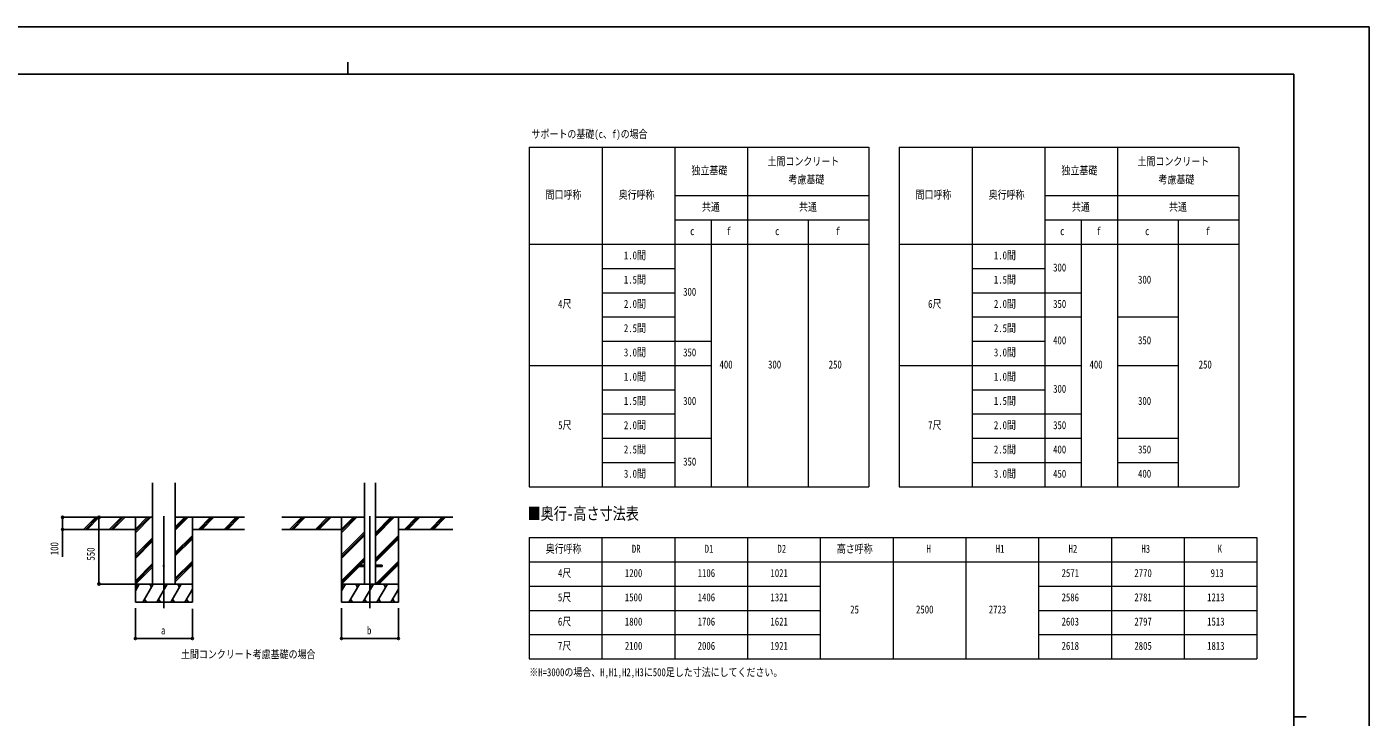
# Model space of a CAD drawing. Units: millimetres, scale not verified. Extents: x -8410 to 8410, y -5940 to 5940.
# Drawn here: x -2656 to 8410, y 249 to 5940 of the extents above; entities that cross this region are included whole.
import ezdxf
from ezdxf.enums import TextEntityAlignment as Align

# ---------------------------------------------------------------- set-up
doc = ezdxf.new("R2010")
doc.units = ezdxf.units.MM
doc.header["$LTSCALE"] = 30
doc.layers.add('0-1_TABLE1', color=7, linetype='Continuous', lineweight=18)
for name, color, linetype in [('0-2_USER1', 3, 'Continuous'), ('0-3_YKK_12', 2, 'Continuous'), ('0-5_YKK_A1', 4, 'Continuous'), ('0-6_YKK_D', 6, 'Continuous'), ('0-7_YKK_ZWAK', 7, 'Continuous')]:
    doc.layers.add(name, color=color, linetype=linetype)
doc.styles.add('ＭＳ ゴシック', font='')
doc.styles.get('ＭＳ ゴシック').set_extended_font_data('MS Gothic')

msp = doc.modelspace()

# ---------------------------------------------------------------- linework, layer by layer
at = {"layer": '0-1_TABLE1'}
for p, q in [((1486.4, 4948.15), (4286.4, 4948.15)), ((1486.4, 4948.15), (1486.4, 2148.15)), ((2086.4, 4948.15), (2086.4, 2148.15)), ((2686.4, 4948.15), (2686.4, 2148.15)), ((3286.4, 4948.15), (3286.4, 2148.15)), ((4536.5, 4948.15), (7336.5, 4948.15)), ((4536.5, 4948.15), (4536.5, 2148.15)), ((5136.5, 4948.15), (5136.5, 2148.15)), ((5736.5, 4948.15), (5736.5, 2148.15)), ((6336.5, 4948.15), (6336.5, 2148.15)), ((2686.4, 4548.15), (4286.4, 4548.15)), ((5736.5, 4548.15), (7336.5, 4548.15)), ((2686.4, 4348.15), (4286.4, 4348.15)), ((2986.4, 4348.15), (2986.4, 2148.15)), ((3786.4, 4348.15), (3786.4, 2148.15)), ((5736.5, 4348.15), (7336.5, 4348.15)), ((6036.5, 4348.15), (6036.5, 2148.15)), ((6836.5, 4348.15), (6836.5, 2148.15)), ((1486.4, 4148.15), (4286.4, 4148.15)), ((4536.5, 4148.15), (7336.5, 4148.15)), ((2086.4, 3948.15), (2686.4, 3948.15)), ((5136.5, 3948.15), (5736.5, 3948.15)), ((2086.4, 3748.15), (2686.4, 3748.15)), ((2086.4, 3548.15), (2686.4, 3548.15)), ((6336.5, 3548.15), (6836.5, 3548.15)), ((5136.5, 3348.15), (5736.5, 3348.15)), ((6336.5, 3148.15), (6836.5, 3148.15)), ((2086.4, 2948.15), (2686.4, 2948.15)), ((5136.5, 2948.15), (5736.5, 2948.15)), ((2086.4, 2748.15), (2686.4, 2748.15)), ((5136.5, 2748.15), (6036.5, 2748.15)), ((6336.5, 2548.15), (6836.5, 2548.15)), ((2086.4, 2348.15), (2686.4, 2348.15)), ((6336.5, 2348.15), (6836.5, 2348.15)), ((1484.9, 1728.97), (7484.9, 1728.97)), ((1484.9, 1728.97), (1484.9, 728.97)), ((2084.9, 1728.97), (2084.9, 728.97)), ((2684.9, 1728.97), (2684.9, 728.97)), ((3284.9, 1728.97), (3284.9, 728.97)), ((3884.9, 1728.97), (3884.9, 728.97)), ((4484.9, 1728.97), (4484.9, 728.97)), ((5084.9, 1728.97), (5084.9, 728.97)), ((5684.9, 1728.97), (5684.9, 728.97)), ((6284.9, 1728.97), (6284.9, 728.97)), ((6884.9, 1728.97), (6884.9, 728.97)), ((7484.9, 1728.97), (7484.9, 728.97)), ((1484.9, 1528.97), (7484.9, 1528.97)), ((1484.9, 1328.97), (3884.9, 1328.97)), ((5684.9, 1328.97), (7484.9, 1328.97)), ((1484.9, 1128.97), (3884.9, 1128.97)), ((5684.9, 1128.97), (7484.9, 1128.97)), ((1484.9, 928.97), (3884.9, 928.97)), ((5684.9, 928.97), (7484.9, 928.97)), ((1484.9, 728.97), (7484.9, 728.97))]:
    msp.add_line(p, q, dxfattribs=at)
for points in [[(4286.4, 4948.15), (4286.4, 4348.15), (4286.4, 2148.15)], [(7336.5, 4948.15), (7336.5, 4348.15), (7336.5, 2148.15)], [(5136.5, 3748.15), (5736.5, 3748.15), (6036.5, 3748.15)], [(5136.5, 3548.15), (5736.5, 3548.15), (6036.5, 3548.15)], [(2086.4, 3348.15), (2686.4, 3348.15), (2986.4, 3348.15)], [(1486.4, 3148.15), (2686.4, 3148.15), (2986.4, 3148.15)], [(4536.5, 3148.15), (5736.5, 3148.15), (6036.5, 3148.15)], [(2086.4, 2548.15), (2686.4, 2548.15), (2986.4, 2548.15)], [(5136.5, 2548.15), (5736.5, 2548.15), (6036.5, 2548.15)], [(5136.5, 2348.15), (5736.5, 2348.15), (6036.5, 2348.15)], [(1486.4, 2148.15), (2986.4, 2148.15), (4286.4, 2148.15)], [(4536.5, 2148.15), (5736.5, 2148.15), (7336.5, 2148.15)]]:
    msp.add_lwpolyline(points, dxfattribs=at)
at = {"layer": '0-3_YKK_12'}
for p, q in [((-1525.96, 1905.61), (-1525.96, 1146.4)), ((172.5, 1905.61), (172.5, 1146.4))]:
    msp.add_line(p, q, dxfattribs=at)
at = {"layer": '0-5_YKK_A1'}
for p, q in [((-1619.71, 1346.4), (-1619.71, 2181.76)), ((-1432.21, 1346.4), (-1432.21, 2181.76)), ((127.3, 2181.76), (127.3, 1346.4)), ((217.7, 2181.76), (217.7, 1346.4)), ((-1619.71, 1896.4), (-2251.91, 1896.4)), ((-2185.22, 1797.81), (-2086.63, 1896.4)), ((-2172.49, 1796.4), (-2072.49, 1896.4)), ((-2158.34, 1796.4), (-2058.34, 1896.4)), ((-1973.09, 1797.81), (-1874.5, 1896.4)), ((-1960.35, 1796.4), (-1860.35, 1896.4)), ((-1946.21, 1796.4), (-1846.21, 1896.4)), ((-1760.96, 1896.4), (-1760.96, 1196.4)), ((-1760.96, 1769.52), (-1634.08, 1896.4)), ((-1760.96, 1783.67), (-1648.22, 1896.4)), ((-1760.96, 1797.81), (-1662.36, 1896.4)), ((-1432.21, 1789.91), (-1325.71, 1896.4)), ((-1432.21, 1804.05), (-1339.85, 1896.4)), ((-1432.21, 1818.19), (-1354, 1896.4)), ((-1432.21, 1896.4), (-860.34, 1896.4)), ((-1290.96, 1896.4), (-1290.96, 1196.4)), ((-1241.86, 1796.4), (-1141.86, 1896.4)), ((-1227.72, 1796.4), (-1127.72, 1896.4)), ((-1213.58, 1796.4), (-1113.58, 1896.4)), ((-1029.73, 1796.4), (-929.73, 1896.4)), ((-1015.59, 1796.4), (-915.59, 1896.4)), ((-1001.45, 1796.4), (-901.45, 1896.4)), ((127.3, 1896.4), (-553.45, 1896.4)), ((-486.77, 1797.81), (-388.17, 1896.4)), ((-474.03, 1796.4), (-374.03, 1896.4)), ((-459.88, 1796.4), (-359.88, 1896.4)), ((-274.63, 1797.81), (-176.04, 1896.4)), ((-261.89, 1796.4), (-161.89, 1896.4)), ((-247.75, 1796.4), (-147.75, 1896.4)), ((-62.5, 1896.4), (-62.5, 1196.4)), ((-62.5, 1769.52), (64.38, 1896.4)), ((-62.5, 1783.67), (50.24, 1896.4)), ((-62.5, 1797.81), (36.1, 1896.4)), ((217.7, 1741.36), (372.75, 1896.4)), ((217.7, 1755.5), (358.61, 1896.4)), ((217.7, 1769.64), (344.46, 1896.4)), ((217.7, 1896.4), (855.7, 1896.4)), ((407.5, 1896.4), (407.5, 1196.4)), ((456.6, 1796.4), (556.6, 1896.4)), ((470.74, 1796.4), (570.74, 1896.4)), ((484.88, 1796.4), (584.88, 1896.4)), ((668.73, 1796.4), (768.73, 1896.4)), ((682.87, 1796.4), (782.87, 1896.4)), ((697.01, 1796.4), (797.01, 1896.4)), ((-1760.96, 1796.4), (-2251.91, 1796.4)), ((-1290.96, 1796.4), (-860.34, 1796.4)), ((-62.5, 1796.4), (-553.45, 1796.4)), ((-62.5, 1585.68), (127.3, 1775.48)), ((407.5, 1796.4), (855.7, 1796.4)), ((-1760.96, 1585.68), (-1619.71, 1726.93)), ((-1760.96, 1571.54), (-1619.71, 1712.78)), ((-1760.96, 1557.39), (-1619.71, 1698.64)), ((-1432.21, 1606.06), (-1290.96, 1747.31)), ((-1432.21, 1591.92), (-1290.96, 1733.17)), ((-1432.21, 1577.78), (-1290.96, 1719.02)), ((-62.5, 1571.54), (127.3, 1761.33)), ((-62.5, 1557.39), (127.3, 1747.19)), ((217.7, 1557.51), (407.5, 1747.31)), ((217.7, 1543.37), (407.5, 1733.17)), ((217.7, 1529.23), (407.5, 1719.02)), ((-62.5, 1373.55), (127.3, 1563.34)), ((79, 1500.9), (127.3, 1549.2)), ((-1760.96, 1373.55), (-1619.71, 1514.8)), ((-1760.96, 1359.4), (-1619.71, 1500.65)), ((-1759.82, 1346.4), (-1619.71, 1486.51)), ((-1432.21, 1393.93), (-1290.96, 1535.18)), ((-1432.21, 1379.79), (-1290.96, 1521.04)), ((-1432.21, 1365.64), (-1290.96, 1506.89)), ((-62.5, 1359.4), (72.5, 1494.4)), ((-61.36, 1346.4), (84.14, 1491.9)), ((72.5, 1500.9), (72.5, 1491.9)), ((72.5, 1500.9), (127.3, 1500.9)), ((72.5, 1491.9), (127.3, 1491.9)), ((93.14, 1500.9), (127.3, 1535.06)), ((217.7, 1500.9), (272.5, 1500.9)), ((217.7, 1491.9), (272.5, 1491.9)), ((218.72, 1346.4), (407.5, 1535.18)), ((232.87, 1346.4), (407.5, 1521.04)), ((247.01, 1346.4), (407.5, 1506.89)), ((272.5, 1500.9), (272.5, 1491.9)), ((-1290.96, 1346.4), (-1760.96, 1346.4)), ((-1760.96, 1290.24), (-1728.53, 1346.4)), ((-1743.53, 1320.42), (-1758.53, 1346.4)), ((-1699.66, 1196.41), (-1613.06, 1346.4)), ((-1628.06, 1320.42), (-1643.06, 1346.41)), ((-1584.19, 1196.41), (-1497.59, 1346.4)), ((-1512.59, 1320.42), (-1527.59, 1346.4)), ((-1468.72, 1196.4), (-1382.12, 1346.4)), ((-1397.12, 1320.42), (-1412.12, 1346.4)), ((-1290.96, 1336.55), (-1296.65, 1346.4)), ((407.5, 1346.4), (-62.5, 1346.4)), ((-62.5, 1290.24), (-30.07, 1346.4)), ((-45.07, 1320.42), (-60.08, 1346.4)), ((-1.21, 1196.41), (85.4, 1346.4)), ((70.4, 1320.42), (55.4, 1346.41)), ((114.27, 1196.41), (200.87, 1346.4)), ((185.87, 1320.42), (170.86, 1346.4)), ((229.73, 1196.4), (316.34, 1346.4)), ((301.34, 1320.42), (286.34, 1346.4)), ((407.5, 1336.55), (401.81, 1346.4)), ((-1684.67, 1222.38), (-1669.67, 1196.41)), ((-1569.2, 1222.38), (-1554.2, 1196.41)), ((-1453.72, 1222.39), (-1438.72, 1196.4)), ((-1353.25, 1196.4), (-1290.96, 1304.3)), ((-1338.25, 1222.38), (-1323.26, 1196.4)), ((13.79, 1222.38), (28.79, 1196.41)), ((129.26, 1222.38), (144.26, 1196.41)), ((244.73, 1222.39), (259.73, 1196.4)), ((345.21, 1196.4), (407.5, 1304.3)), ((360.2, 1222.38), (375.2, 1196.4)), ((-1760.96, 1196.4), (-1290.96, 1196.4)), ((-62.5, 1196.4), (407.5, 1196.4))]:
    msp.add_line(p, q, dxfattribs=at)
msp.add_circle((-1525.96, 1496.4), 5, dxfattribs=at)
at = {"layer": '0-6_YKK_D'}
for p, q in [((-2252.91, 1896.4), (-2361.96, 1896.4)), ((-2060.96, 1896.4), (-2060.96, 1346.4)), ((-2252.91, 1796.4), (-2361.96, 1796.4)), ((-1761.96, 1346.4), (-2061.96, 1346.4)), ((-1760.96, 1146.4), (-1760.96, 895.4)), ((-1290.96, 1142.34), (-1290.96, 895.4)), ((-62.5, 1146.4), (-62.5, 895.4)), ((407.5, 1146.4), (407.5, 895.4)), ((-1760.96, 896.4), (-1290.96, 896.4)), ((-62.5, 896.4), (407.5, 896.4))]:
    msp.add_line(p, q, dxfattribs=at)
msp.add_lwpolyline([(-2360.96, 1896.4), (-2360.96, 1796.4), (-2360.96, 1569.2)], dxfattribs=at)
for centre in [(-2360.96, 1896.4), (-2060.96, 1896.4), (-2360.96, 1796.4), (-2060.96, 1346.4), (-1760.96, 896.4), (-1290.96, 896.4), (-62.5, 896.4), (407.5, 896.4)]:
    msp.add_circle(centre, 8.5, dxfattribs=at)
at = {"layer": '0-7_YKK_ZWAK'}
for p, q in [((-9.96, 5650), (-9.96, 5550)), ((7790.04, 5550), (-7809.96, 5550)), ((7790.04, 5550), (7790.04, -5050)), ((7790.04, 250), (7890.04, 250))]:
    msp.add_line(p, q, dxfattribs=at)
msp.add_lwpolyline([(-8410, -5940), (8410, -5940), (8410, 5940), (-8410, 5940)], close=True, dxfattribs=at)

# ---------------------------------------------------------------- texts
at = {"layer": '0-1_TABLE1', "style": 'ＭＳ ゴシック', "width": 0.8}
for s, p in [('土間コンクリート', (3450.4, 4778.15)), ('土間コンクリート', (6500.5, 4778.15)), ('独立基礎', (2823.2, 4703.15)), ('独立基礎', (5873.3, 4703.15)), ('考慮基礎', (3623.2, 4628.15)), ('考慮基礎', (6673.3, 4628.15)), ('間口呼称', (1620.8, 4503.15)), ('奥行呼称', (2223.2, 4503.15)), ('間口呼称', (4670.9, 4503.15)), ('奥行呼称', (5273.3, 4503.15)), ('共通', (2909.6, 4403.15)), ('共通', (3709.6, 4403.15)), ('共通', (5959.7, 4403.15)), ('共通', (6759.7, 4403.15)), ('c', (2812.4, 4203.15)), ('f', (3112.4, 4203.15)), ('c', (3512.4, 4203.15)), ('f', (4012.4, 4203.15)), ('c', (5862.5, 4203.15)), ('f', (6162.5, 4203.15)), ('c', (6562.5, 4203.15)), ('f', (7062.5, 4203.15)), ('1.0間', (2266.4, 4003.15)), ('1.0間', (5316.5, 4003.15)), ('300', (5804.9, 3903.15)), ('1.5間', (2266.4, 3803.15)), ('1.5間', (5316.5, 3803.15)), ('300', (6504.9, 3803.15)), ('300', (2754.8, 3703.15)), ('4尺', (1724, 3603.15)), ('2.0間', (2266.4, 3603.15)), ('6尺', (4774.1, 3603.15)), ('2.0間', (5316.5, 3603.15)), ('350', (5804.9, 3603.15)), ('2.5間', (2266.4, 3403.15)), ('2.5間', (5316.5, 3403.15)), ('400', (5804.9, 3303.15)), ('350', (6504.9, 3303.15)), ('3.0間', (2266.4, 3203.15)), ('350', (2754.8, 3203.15)), ('3.0間', (5316.5, 3203.15)), ('400', (3054.8, 3103.15)), ('300', (3454.8, 3103.15)), ('250', (3954.8, 3103.15)), ('400', (6104.9, 3103.15)), ('250', (7004.9, 3103.15)), ('1.0間', (2266.4, 3003.15)), ('1.0間', (5316.5, 3003.15)), ('300', (5804.9, 2903.15)), ('1.5間', (2266.4, 2803.15)), ('300', (2754.8, 2803.15)), ('1.5間', (5316.5, 2803.15)), ('300', (6504.9, 2803.15)), ('5尺', (1724, 2603.15)), ('2.0間', (2266.4, 2603.15)), ('7尺', (4774.1, 2603.15)), ('2.0間', (5316.5, 2603.15)), ('350', (5804.9, 2603.15)), ('2.5間', (2266.4, 2403.15)), ('2.5間', (5316.5, 2403.15)), ('400', (5804.9, 2403.15)), ('350', (6504.9, 2403.15)), ('350', (2754.8, 2303.15)), ('3.0間', (2266.4, 2203.15)), ('3.0間', (5316.5, 2203.15)), ('450', (5804.9, 2203.15)), ('400', (6504.9, 2203.15)), ('奥行呼称', (1621.7, 1583.97)), ('DR', (2332.1, 1583.97)), ('D1', (2932.1, 1583.97)), ('D2', (3532.1, 1583.97)), ('高さ呼称', (4021.7, 1583.97)), ('H', (4760.9, 1583.97)), ('H1', (5332.1, 1583.97)), ('H2', (5932.1, 1583.97)), ('H3', (6532.1, 1583.97)), ('K', (7160.9, 1583.97)), ('4尺', (1722.5, 1383.97)), ('1200', (2274.5, 1383.97)), ('1106', (2874.5, 1383.97)), ('1021', (3474.5, 1383.97)), ('2571', (5874.5, 1383.97)), ('2770', (6474.5, 1383.97)), ('913', (7103.3, 1383.97)), ('5尺', (1722.5, 1183.97)), ('1500', (2274.5, 1183.97)), ('1406', (2874.5, 1183.97)), ('1321', (3474.5, 1183.97)), ('2586', (5874.5, 1183.97)), ('2781', (6474.5, 1183.97)), ('1213', (7074.5, 1183.97)), ('25', (4132.1, 1083.97)), ('2500', (4674.5, 1083.97)), ('2723', (5274.5, 1083.97)), ('6尺', (1722.5, 983.97)), ('1800', (2274.5, 983.97)), ('1706', (2874.5, 983.97)), ('1621', (3474.5, 983.97)), ('2603', (5874.5, 983.97)), ('2797', (6474.5, 983.97)), ('1513', (7074.5, 983.97)), ('7尺', (1722.5, 783.97)), ('2100', (2274.5, 783.97)), ('2006', (2874.5, 783.97)), ('1921', (3474.5, 783.97)), ('2618', (5874.5, 783.97)), ('2805', (6474.5, 783.97)), ('1813', (7074.5, 783.97))]:
    msp.add_text(s, height=65.98, dxfattribs=at).set_placement(p, align=Align.BOTTOM_LEFT)
at = {"layer": '0-2_USER1', "style": 'ＭＳ ゴシック', "width": 0.8}
for s, height, p in [('サポートの基礎(c、f)の場合', 65.98, (1504.96, 5003.22)), ('■奥行-高さ寸法表', 98.97, (1472, 1847.97)), ('土間コンクリート考慮基礎の場合', 65.98, (-1384.77, 714.4)), ('※H=3000の場合、H,H1,H2,H3に500足した寸法にしてください。', 65.98, (1486.4, 566.32))]:
    msp.add_text(s, height=height, dxfattribs=at).set_placement(p, align=Align.BOTTOM_LEFT)
at = {"layer": '0-6_YKK_D', "style": 'ＭＳ ゴシック', "width": 0.8}
for s, p in [('100', (-2375.96, 1584.2)), ('550', (-2075.96, 1539.8))]:
    msp.add_text(s, height=65.98, rotation=90, dxfattribs=at).set_placement(p, align=Align.BOTTOM_LEFT)
for s, p in [('b', (148.5, 911.4)), ('a', (-1549.96, 911.4))]:
    msp.add_text(s, height=65.98, dxfattribs=at).set_placement(p, align=Align.BOTTOM_LEFT)

doc.saveas('drawing.dxf')
